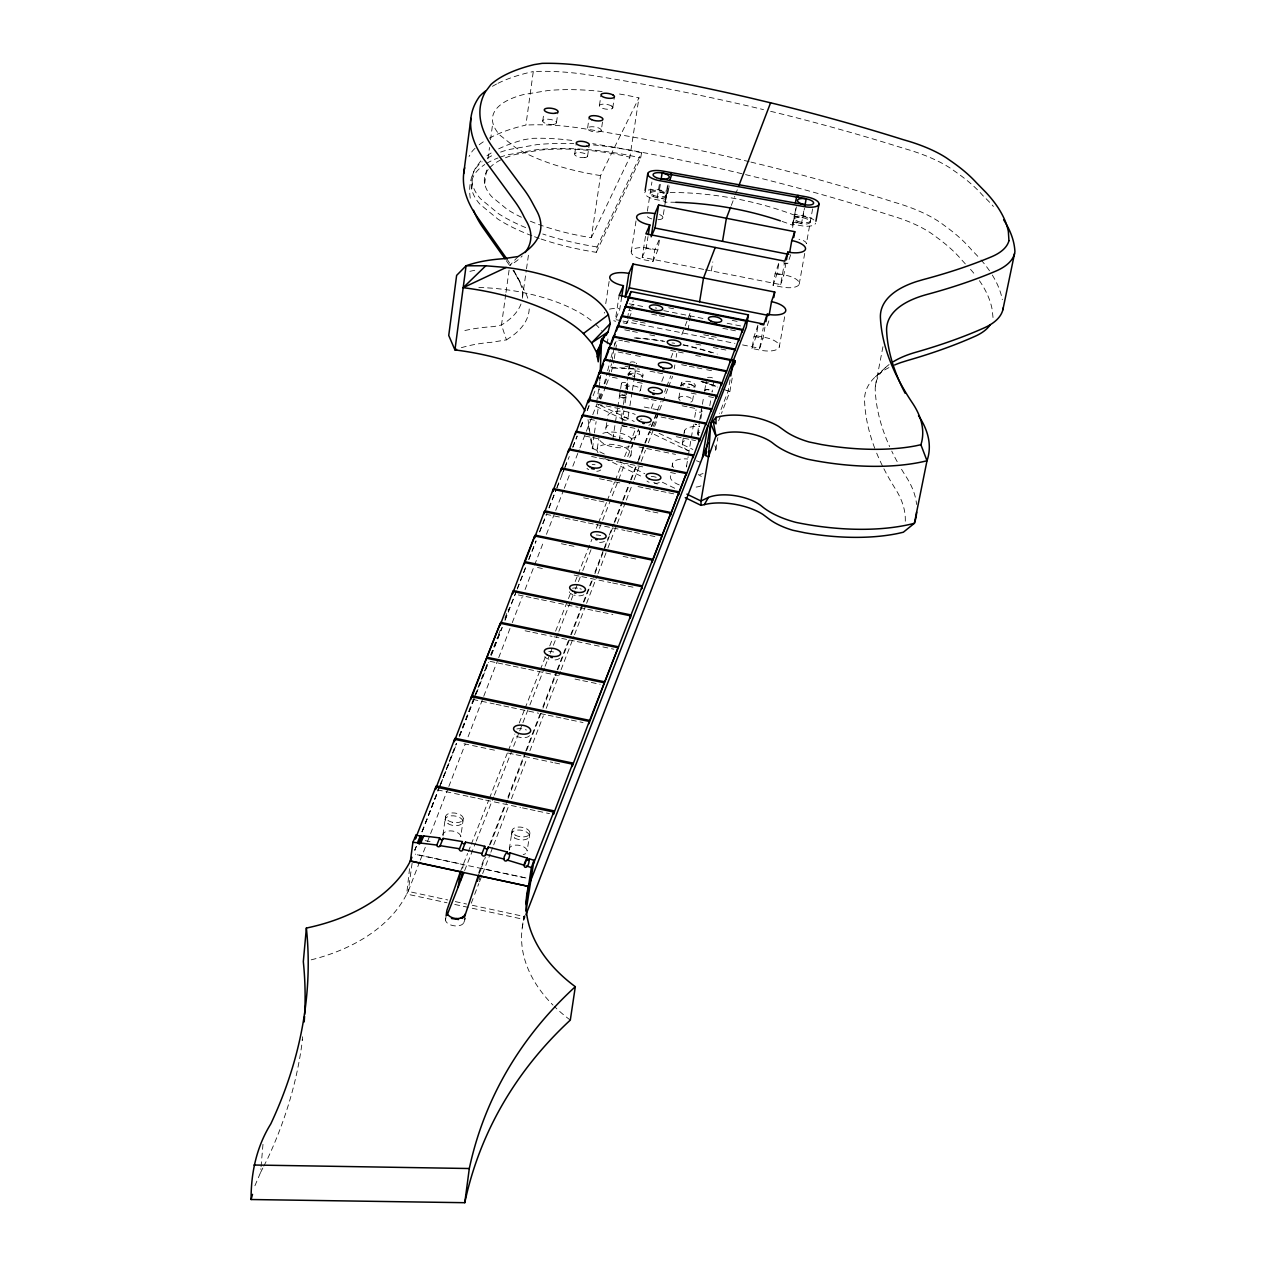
<?xml version="1.0" encoding="UTF-8"?>
<svg xmlns="http://www.w3.org/2000/svg" width="1266" height="1266" viewBox="0 0 1266 1266"><rect width="100%" height="100%" fill="white"/><g stroke="black" fill="none" stroke-linecap="round" stroke-linejoin="round"><path stroke-width="0.75" stroke-dasharray="5 3.75" d="M599.008 398.632L599.451 388.773M599.799 380.876L599.973 376.92M254.909 1185.751L260.574 1172.506L260.907 1168.692M261.065 1166.777L263.027 1143.847M302.542 1036.759L302.21 1040.525A792.5 519.487 -7.8 0 0 302.796 1036.822M409.535 868.713L406.702 894.049A171.939 112.595 3.3 0 1 310.249 960.071M471.727 188.951L472.424 183.697M484.656 183.728L486.698 168.457M487.964 158.915L489.499 147.473M490.512 139.846L492.806 122.66M522.241 927.836L523.839 916.157M524.456 915.555L523.934 919.433A159.089 106.344 10.2 0 0 552.989 1005.093M412.115 863.159L408.206 891.406L406.702 894.049L447.056 902.785M489.309 138.2A206.817 76.894 9 0 1 525.896 125.081L533.287 71.545A110.332 39.024 8.4 0 1 589.355 75.026A1020.649 452.279 8.1 0 1 749.298 106.217L763.509 109.62M505.735 294.298L501.494 324.998L506.447 339.874L491.382 342.311A108.101 45.829 8.3 0 0 459.605 348.261M506.004 292.383L509.454 267.442M542.718 121.172L543.747 113.766M445.173 819.893L445.6 816.855M522.367 298.175L526.229 270.797M526.498 268.851L528.713 253.2M556.486 122.533L558.053 111.44M442.942 834.848L445.094 819.751M463.309 818.722L460.761 836.747M445.505 920.018L446.17 915.46M574.732 153.851L576.378 142.583M462.707 868.302L463.261 864.472L415.343 854.154M587.598 128.072L589.212 116.978M587.551 156.351L589.196 145.084M445.695 918.673A9.321 5.206 8 0 0 452.832 925.588A9.321 5.206 8 0 0 463.815 922.597L464.764 916.188M599.451 105.426L600.796 96.311M601.208 130.714A6.979 2.5 8.5 0 0 592.013 126.727A6.979 2.5 8.5 0 0 589.972 130.746A6.979 2.5 8.5 0 0 601.208 130.714L602.853 119.621M479.371 879.791L481.08 868.318L527.242 878.272L415.327 854.36M530.375 221.218A115.681 43.202 8.6 0 0 591.301 237.676L600.575 175.578L638.934 97.909A116.63 41.762 8.6 0 0 617.697 93.716M612.744 108.006L614.374 97.071M541.12 239.037A134.861 50.577 8.6 0 0 596.286 252.314L597.093 246.949L641.514 152.854A134.956 50.434 8.6 0 0 592.567 144.862M511.591 834.072L512.05 831.05M605.734 303.65L609.199 280.925M509.296 849.106L511.606 834.025M591.301 237.676L629.867 157.174L638.934 97.909M529.932 832.917L527.115 851.005M607.158 343.877L608.297 336.487M594.086 434.839L592.346 451.06M594.371 432.94L596.128 421.594M597.283 414.014L598.739 404.566M621.1 320.694L615.418 319.57L619.153 295.342M596.618 402.446L598.739 388.852M599.04 386.921L600.559 377.205M596.286 252.314L640.723 157.934L641.514 152.854M597.236 448.718L599.135 436.454M621.701 296.782L619.691 309.774L615.418 319.57M611.367 371.824L613.978 360.478M614.279 358.547L616.969 341.187M631.228 251.792L636.023 220.838M606.018 427.56L607.364 418.872M623.188 322.83L626.749 323.542L627.287 320.108M627.556 318.399L628.632 311.547L633.222 300.881M608.25 374.752L611.62 363.753M611.921 361.854L614.912 342.785M647.369 211.169L651.927 182.003M632.383 309.315L633.459 302.511M612.76 439.207L615.118 424.157M615.403 422.274L617.46 409.108M617.761 407.225L619.533 395.926M703.627 269.389L642.21 257.267L645.581 235.777M642.21 257.267L646.166 248.247L648.002 236.584M621.274 418.096L623.109 406.418M623.426 404.471L625.562 390.83M625.863 388.884L627.714 377.205M628.791 375.591L629.281 372.505M659.349 184.456L657.244 197.765L665.805 199.316M619.185 440.505L623.932 410.406M625.119 402.873L626.005 397.239A3.323 1.408 8.9 0 0 621.622 395.103A3.323 1.408 8.9 0 0 620.672 397.413A3.323 1.408 8.9 0 0 626.005 397.239M660.33 184.345L659.127 191.926L667.641 193.461L667.499 194.378M619.517 395.672L620.356 390.339M620.641 388.567L621.495 383.218M627.762 419.41A3.323 1.424 9 0 0 623.363 417.258A3.323 1.424 9 0 0 622.429 419.6A3.323 1.424 9 0 0 627.762 419.41L629.613 407.731M629.914 405.785L632.082 392.144M632.383 390.197L634.535 376.572A3.339 1.393 9 0 0 632.24 374.689A3.339 1.393 9 0 0 628.268 374.942M652.908 261.54L654.728 249.94L659.681 238.483L657.845 250.019L652.908 261.54L644.347 259.846A15.793 6.108 8.9 0 1 631.418 251.048A15.793 6.108 8.9 0 1 649.363 248.342L657.845 250.019M675.807 202.307A323.969 289.74 14.1 0 0 665.046 202.18L665.188 201.262L656.627 199.712A13.594 5.048 9 0 1 645.707 191.277M665.315 199.221L667.419 185.912M657.988 219.714A8.166 3.07 9 0 0 662.814 217.879L668.037 184.899M667.15 193.366L668.353 185.786M669.16 185.849L668.1 192.448A321.849 288.316 14.1 0 1 794.526 215.157M642.574 377.774L642.986 375.258M629.677 364.434L627.999 375.005A3.339 1.393 9.1 0 1 632.225 374.451A3.339 1.393 9.1 0 1 634.266 376.651M626.765 388.013L627.92 380.829M625.99 397.002A3.323 1.408 9.1 0 0 621.606 394.865A3.323 1.408 9.1 0 0 620.656 397.16A3.323 1.408 9.1 0 0 625.99 397.002L626.844 391.653M627.129 389.881L627.983 384.532A3.323 1.393 9.1 0 0 623.584 382.411A3.323 1.393 9.1 0 0 622.635 384.69A3.323 1.393 9.1 0 0 627.983 384.532M634.519 376.334L636.212 365.763M630.864 455.538L632.826 443.274M639.219 434.254L639.773 430.788M640.533 390.229L642.273 379.452M674.256 368.77L674.873 364.925M676.139 357.234L676.772 353.388M644.267 407.035L658.209 409.868L656.105 422.607L648.303 442.894M688.008 330.189L689.242 322.735M689.543 320.868L690.777 313.414M680.981 385.481L681.409 382.965M671.993 466.948L672.578 463.419M678.861 397.999L680.064 390.814M682.453 442.989L684.479 430.851M711.302 270.908L712.805 261.904M680.886 386.003A7.026 2.928 9.5 0 1 688.198 383.914A7.026 2.928 9.4 0 1 694.717 388.235L695.145 385.719M686.536 466.252L688.118 456.789M688.435 454.905L693.515 424.648M692.565 400.784L694.385 390.007M697.503 433.478L699.465 421.8M699.797 419.853L702.092 406.212M702.408 404.265L703.722 396.48M698.072 435.346L699.655 425.882M709.783 405.753L711.096 397.967M694.702 417.289L695.92 410.137M704.671 390.545L706.475 379.974M700.858 418.54L702.076 411.387M715.781 449.731L717.869 437.593M713.866 381.462L712.046 392.033A3.766 1.583 9.5 0 0 712.109 391.716M732.191 378.17L729.865 391.669L721.462 413.523M730.071 379.832L728.077 391.257L719.531 413.381M784.651 316.801L779.255 347.09A16.537 6.678 9.8 0 1 760.913 350.271L751.941 348.482L754.03 336.503L758.381 323.811M751.941 348.482L756.293 335.727L758.081 325.52M742.541 344.906L759.647 348.308L763.24 327.815M759.647 348.308L763.018 338.291L764.965 327.166M773.067 285.293L775.109 273.693L779.112 262.015L777.087 273.535L773.067 285.293L781.692 286.986A15.857 6.14 9.9 0 0 799.194 284.17A15.857 6.14 9.9 0 0 785.632 275.228L777.087 273.535M705.542 269.769L780.631 284.613L784.445 262.98M782.103 221.423A323.969 289.74 14.1 0 1 792.326 225.063L792.484 224.145L801.077 225.696A13.625 5.064 9.9 0 0 815.573 223.132M792.769 223.085L792.927 222.167L801.505 223.702L804.211 208.51M780.631 284.613L783.733 275.387L786.139 261.793M794.083 217.119L794.257 216.201L802.802 217.752L804.48 208.289M793.418 222.246L796.029 206.69M792.627 227.469L796.409 206.833M799.21 284.154L804.749 253.216M812.598 208.906L806.379 243.721A8.182 3.086 9.9 0 0 798.973 239.258M875.376 386.019L883.098 345.919M792.326 225.063L794.684 214.255L803.23 215.79A13.625 5.064 9.9 0 1 814.291 220.331M600.226 398.917L602.205 391.4M604.167 383.883L607.142 372.6M607.633 370.732L610.592 359.449M611.082 357.566L612.57 351.932M665.046 202.18L668.258 191.53L659.744 190.011A13.594 5.048 9 0 0 647.417 190.343M767.291 325.584L770.013 317.481M790.68 254.735L787.674 263.692L782.53 262.695M681.788 334.778L684.526 327.609M685.207 325.821L690.017 313.272M731.305 205.44L734.802 196.277M735.514 194.442L737.619 188.951M653.335 426.373L667.799 388.836M668.48 387.048L672.626 376.334M463.815 922.597L465.841 917.312M471.269 903.228L473.975 896.17M474.655 894.413L478.801 883.605M479.513 881.769L490.148 854.107M490.86 852.255L492.996 846.732M493.693 844.881L508.6 806.157M511.432 798.783L527.036 758.223M529.868 750.849L543.336 715.812M546.184 708.422L560.363 671.55M561.075 669.698L573.846 636.513M574.542 634.662L585.889 605.164M586.601 603.312L597.236 575.666M597.948 573.815L607.174 549.84M607.886 548.004L625.61 501.906M626.322 500.054L633.411 481.618M634.124 479.767L640.501 463.166M641.213 461.33L645.47 450.269M718.645 420.803L720.75 415.343M419.6 861.956L408.206 891.406L447.768 899.968M420.312 860.12L426.737 843.552M427.449 841.716L448.117 788.338M448.829 786.487L465.223 744.155M468.072 736.796L483.026 698.152M483.739 696.3L497.997 659.491M498.709 657.655L511.543 624.518M512.255 622.682L522.225 596.919M525.073 589.56L543.605 541.706M546.453 534.331L555.014 512.255M555.727 510.404L563.56 490.164M564.272 488.328L569.969 473.595M572.818 466.236L579.242 449.667M579.955 447.832L585.652 433.099M586.364 431.263L592.061 416.546M592.773 414.694L597.109 403.506M599.198 398.11L601.983 390.925M604.768 383.74L607.553 376.556M600.844 399.106L605.765 386.383M606.461 384.563L610.671 373.644M478.722 872.701L484.435 857.952M489.42 845.039L505.118 804.464M507.967 797.089L525.073 752.827M525.786 750.975L540.06 714.103M542.908 706.713L556.454 671.676M557.167 669.841L570.001 636.64M570.713 634.804L592.108 579.464M594.957 572.09L608.503 537.053M609.215 535.217L613.504 524.14M614.216 522.304L622.049 502.016M622.761 500.165L629.898 481.729M630.61 479.877L637.748 461.441M638.46 459.59L644.157 444.841M644.869 443.005L649.157 431.928L688.245 450.759M651.246 426.5L661.058 401.148M664.555 392.096L665.948 388.488M666.66 386.668L670.853 375.812M478.295 875.566L485.353 857.272M490.338 844.39L507.413 800.191M508.109 798.355L525.896 752.32M526.609 750.485L542.259 709.973M542.972 708.137L557.198 671.312M557.91 669.477L570.713 636.339M571.425 634.488L594.181 575.571M594.893 573.735L614.105 524.013M614.817 522.178L622.635 501.922M623.347 500.086L630.468 481.681M631.18 479.83L637.573 463.261M638.286 461.425L644.695 444.857M645.407 443.005L651.088 428.272M651.8 426.436L658.209 409.868M421.974 831.841L439.128 787.642M439.856 785.79L456.282 743.427M459.147 736.068L474.164 697.392M474.877 695.54L484.878 669.761M485.59 667.91L487.03 664.239M490.607 655.028L497.744 636.608M498.472 634.757L500.608 629.234M504.897 618.188L508.473 608.978M614.057 346.298L616.162 340.918M651.23 408.443L654.047 401.243M661.802 381.43L664.618 374.214M670.948 358.009L673.765 350.793M414.868 850.056L416.308 846.368M422.084 831.651L439.381 787.484M440.093 785.648L456.678 743.316M459.558 735.957L488.407 662.34M491.287 654.981L502.096 627.382M504.976 620.024L516.512 590.573M517.24 588.737L525.881 566.646M528.761 559.287L535.977 540.883M539.585 531.688L545.345 516.955M548.953 507.761L556.17 489.356M556.882 487.521L559.05 481.998M561.93 474.639L564.098 469.116M564.81 467.281L567.69 459.906M572.738 447.025L577.074 435.995M580.667 426.784L582.835 421.262M587.155 410.231L589.323 404.709M599.419 378.945L600.859 375.258M422.069 831.857L437.941 791.377M440.821 784.018L456.71 743.538M459.59 736.179L475.462 695.699M476.19 693.863L488.454 662.577M491.335 655.218L502.175 627.62M505.055 620.261L516.607 590.826M517.319 588.975L525.976 566.899M528.871 559.54L536.088 541.136M539.696 531.942L548.352 509.866M549.08 508.03L556.296 489.625M557.008 487.79L564.225 469.385M564.952 467.55L569.289 456.504M572.897 447.309L577.217 436.264M580.825 427.069L582.993 421.546M587.329 410.5L589.497 404.978M593.105 395.783L595.985 388.425M464.638 870.565L475.51 842.966M476.238 841.13L493.629 796.963M494.357 795.127L518.997 732.571M519.725 730.735L529.141 706.808M529.868 704.972L544.364 668.163M545.076 666.327L549.428 655.297M550.156 653.446L558.132 633.206M558.844 631.37L570.444 601.936M571.172 600.084L574.796 590.89M575.524 589.054L577.692 583.531M578.42 581.695L582.043 572.485M582.771 570.649L592.187 546.738M599.435 528.333L624.803 463.926M627.699 456.567L633.491 441.85M634.219 440.014L638.57 428.968M460.397 871.704L467.629 853.458M468.341 851.622L470.525 846.099M471.253 844.264L488.708 800.175M489.436 798.34L507.603 752.415M508.331 750.58L514.866 734.043M519.234 723.013L524.314 710.163M525.042 708.327L539.585 671.581M540.313 669.746L545.393 656.88M549.76 645.866L552.672 638.507M555.584 631.164L570.839 592.583M575.207 581.553L577.391 576.046M578.119 574.21L591.918 539.3M596.286 528.286L597.742 524.615M598.47 522.779L606.461 502.57M607.189 500.735L614.453 482.362M615.181 480.526L621.733 463.989M624.629 456.63L628.996 445.616M629.724 443.78L635.532 429.079M626.749 323.542L628.284 319.966M629.06 318.177L632.13 311.025L628.585 310.312M260.574 1172.506L262.98 1167.758M263.787 1166.176L267.806 1158.263A792.5 519.487 -7.8 0 0 301.862 1044.292M518.063 256.539L509.723 265.512A163.045 62.936 7.1 0 0 522.209 255.985M480.764 160.909L475.114 168.774A324.349 121.663 9.8 0 0 470.762 200.867M875.344 376.809L885.33 367.694M506.447 339.874L512.129 336.06A169.755 68.554 7 0 0 529.22 305.976M646.166 248.247L654.728 249.94M775.109 273.693L783.733 275.387M668.717 307.765L674.493 308.92M732.191 320.377L737.967 321.532M629.186 303.777L644.552 306.831M663.748 310.661L706.001 319.048M727.127 323.257L740.563 325.932M651.705 314.142L657.465 315.297M659.396 315.677L665.156 316.832M722.87 328.305L728.63 329.461M730.561 329.84L736.337 330.98M756.293 335.727L765.202 337.5A16.537 6.678 9.8 0 1 779.255 347.106M754.03 336.503L763.018 338.291M632.573 320.615L638.333 321.754M640.264 322.134L646.024 323.289M703.738 334.794L709.514 335.933M711.429 336.313L717.205 337.468M622.983 321.073L734.929 343.387M624.771 329.856L630.547 331.012M632.462 331.391L638.238 332.547M649.79 334.857L655.551 335.996M695.952 344.067L701.728 345.207M713.264 347.517L719.041 348.672M720.971 349.052L726.731 350.207M618.678 340.063L622.524 340.823M624.455 341.219L630.231 342.358M670.632 350.445L676.408 351.584M678.323 351.98L684.099 353.135M695.651 355.43L701.411 356.585M618.125 352.011L623.901 353.167M625.831 353.562L633.522 355.097M635.453 355.477L641.213 356.632M681.63 364.719L687.406 365.874M689.321 366.254L695.097 367.409M697.028 367.805L704.719 369.34M706.634 369.719L712.41 370.875M625.008 366.19L630.785 367.346M650.028 371.207L655.804 372.362M657.719 372.742L663.495 373.897M703.912 382L709.688 383.155M612.348 377.252L618.125 378.407M637.368 382.285L643.144 383.44M691.252 393.093L697.028 394.248M708.58 396.575L714.356 397.73M643.634 398.03L649.411 399.201M651.341 399.581L657.117 400.752M682.137 405.785L687.913 406.94M689.828 407.335L695.604 408.491M597.568 404.234L620.672 408.902M661.105 417.036L666.881 418.207M668.796 418.587L674.572 419.758M589.608 419.204L595.384 420.375M622.334 425.819L628.11 426.974M630.041 427.37L635.817 428.541M676.25 436.691L682.026 437.862M683.957 438.258L689.733 439.413M691.647 439.808L695.509 440.584M585.05 436.058L590.826 437.229M592.741 437.625L598.517 438.796M638.966 446.977L644.742 448.148M646.673 448.528L675.553 454.383M591.554 456.488L597.346 457.675M599.261 458.055L628.158 463.91M630.088 464.305L635.864 465.477M637.779 465.872L643.571 467.043M670.537 472.519L676.313 473.69M599.451 478.738L605.243 479.909M607.158 480.305L612.95 481.476M614.865 481.871L620.641 483.042M637.985 486.571L643.761 487.742M645.692 488.138L651.468 489.309M653.398 489.705L659.175 490.876M661.105 491.271L666.881 492.442M668.812 492.838L676.519 494.405M583.642 497.807L589.418 498.994M591.349 499.374L597.125 500.561M599.055 500.956L604.832 502.127M645.296 510.388L651.072 511.559M653.003 511.955L658.779 513.126M545.931 514.281L563.275 517.826M565.206 518.221L570.982 519.392M572.912 519.788L578.689 520.975M580.619 521.37L586.395 522.557M588.326 522.953L594.102 524.124M596.033 524.52L624.945 530.438M626.876 530.834L632.652 532.021M634.582 532.4L640.359 533.587M642.289 533.983L648.065 535.17M649.996 535.565L655.772 536.737M561.408 543.747L567.184 544.934M569.114 545.33L574.906 546.516M623.094 556.407L628.87 557.594M630.8 557.99L636.592 559.176M537.48 567.5L543.256 568.687M574.115 575.049L579.891 576.236M581.822 576.631L610.75 582.582M612.665 582.993L618.457 584.18M620.387 584.575L626.164 585.762M628.094 586.158L633.886 587.361M518.332 594.941L524.124 596.144M526.055 596.539L531.831 597.726M533.761 598.138L539.553 599.324M541.484 599.72L578.119 607.3M580.05 607.696L585.841 608.899M587.772 609.294L593.548 610.497M595.479 610.892L601.271 612.079M603.202 612.475L612.839 614.469M525.089 630.785L530.881 631.987M532.812 632.383L552.103 636.387M554.033 636.782L559.825 637.985M561.756 638.396L567.532 639.583M569.463 639.995L575.255 641.197M577.185 641.593L613.836 649.205M490.1 661.358L495.892 662.561M497.823 662.973L503.599 664.175M505.53 664.571L511.322 665.789M513.252 666.185L519.044 667.388M520.975 667.799L526.767 669.002M528.697 669.398L557.641 675.443M575.017 679.067L580.809 680.269M582.724 680.665L600.1 684.289M472.946 699.465L494.183 703.912M496.114 704.323L501.906 705.542M503.852 705.937L509.644 707.156M511.575 707.567L538.62 713.233M540.55 713.628L546.342 714.847M548.273 715.258L554.065 716.461M555.996 716.873L561.788 718.091M563.718 718.487L569.51 719.705M571.441 720.117L583.04 722.538M463.91 743.728L496.763 750.659M508.362 753.096L514.154 754.314M516.085 754.726L552.815 762.464M554.745 762.876L560.553 764.094M437.387 789.857L468.325 796.409M470.256 796.82L476.048 798.055M477.978 798.45L483.786 799.685M485.717 800.096L520.516 807.471M522.447 807.882L528.254 809.116M530.185 809.528L535.977 810.762M537.908 811.158L549.507 813.627M425.17 840.624L430.962 841.858M455.301 901.598L466.6 904.051M472.281 905.285L525.184 916.726L523.934 919.433L470.129 907.785M454.747 904.446L468.198 907.358M682.96 344.985L686.631 345.776A143.011 60.42 9.3 0 1 711.84 352.771M770.63 111.313L775.504 112.484A1020.649 452.279 8.1 0 1 903.782 148.391A96.881 34.609 10.2 0 1 954.722 171.242A250.795 91.959 9.5 0 1 983.049 195.787A330.932 123.182 9.2 0 1 993.414 206.421M749.155 161.668L740.341 159.516A1010.901 464.464 8 0 0 581.6 128.341A109.525 40.259 8.4 0 0 525.896 125.081M750.928 162.095L766.341 165.83A1010.901 464.464 8 0 1 893.59 202.054A96.153 35.685 10.2 0 1 944.056 225.301A248.864 94.792 9.5 0 1 972.019 250.415A328.353 126.948 9.2 0 1 979.852 258.581M600.511 405.405L634.219 421.483M659.064 433.336L692.882 449.462M596.017 406.339L626.132 420.834M604.341 454.051L592.045 448.085L589.988 434.855M620.166 461.742L644.758 473.69M662.324 482.219L676.376 489.04M604.737 458.514L643.255 477.25M653.762 482.362L657.26 484.055M965.341 263.914L960.91 259.008A240.793 92.386 9.5 0 0 935.669 236.584L931.76 233.704A88.272 33.011 10.3 0 0 895.426 216.866L888.795 214.856A1000.298 462.691 8 0 0 762.543 178.759L736.78 172.477A998.747 461.821 8 0 0 592.725 143.659M506.258 260.638L509.628 265.48M513.743 270.307L524.963 291.623A169.755 68.554 7 0 1 528.349 300.248M587.994 419.632A139.371 60.135 7.6 0 1 588.532 425.408L590.605 436.295M590.937 438.115L593.01 449.019M588.532 425.408L589.703 432.956M993.019 317.544L992.196 309.711A319.776 124.527 9.2 0 0 979.409 280.672M529.536 735.72A8.64 4.415 8.4 0 1 521.624 737.635A8.64 4.415 8.4 0 1 513.68 734.027M516.813 728.963A8.64 4.415 8.4 0 1 526.324 729.991M559.604 658.193A8.292 4.067 8.6 0 1 552.055 659.903M548.906 659.254A8.292 4.067 8.6 0 1 543.747 654.886M548.748 651.658A8.292 4.067 8.6 0 1 556.454 652.876M583.721 594.767A8.007 3.782 8.8 0 1 574.131 595.115M572.738 594.609A8.007 3.782 8.8 0 1 570.507 593.311M569.747 592.567A8.007 3.782 8.8 0 1 569.273 591.792M572.517 588.231A8.007 3.782 8.8 0 1 578.451 588.31M579.939 588.706A8.007 3.782 8.8 0 1 581.331 589.212M604.436 541.389A7.77 3.561 8.9 0 1 598.122 542.291M596.27 534.948A7.77 3.561 8.9 0 1 600.717 535.645M659.301 482.488A7.485 3.307 9.3 0 1 651.816 483.058M649.094 482.251A7.485 3.307 9.3 0 1 646.973 481.08M651.278 476.427A7.485 3.307 9.3 0 1 656.88 477.567M600.685 469.939A7.485 3.307 8.8 0 1 596.761 471.3M588.643 469.654A7.485 3.307 8.8 0 1 586.981 468.373M592.172 464.432A7.485 3.307 8.8 0 1 595.052 464.764M650.629 423.857A7.248 3.102 9.1 0 1 648.809 425.265M640.58 419.188A7.248 3.102 9.1 0 1 641.909 419.173M653.209 390.529A7.121 2.991 9.2 0 1 654.569 390.624M671.945 342.975A6.916 2.817 9.2 0 1 674.604 343.292M655.345 307.939A6.773 2.706 9.1 0 1 656.658 308.144M683.577 385.893A7.026 2.928 9.4 0 1 684.922 381.288A7.026 2.928 9.4 0 1 695.113 384.753A7.026 2.928 9.4 0 1 687.232 387.127M630.468 374.863A7.01 2.928 9 0 1 631.718 371.033A7.01 2.928 9 0 1 641.197 372.521A7.01 2.928 9 0 1 641.197 376.556M634.994 376.651A7.01 2.928 9 0 1 632.446 375.907M628.87 374.878A7.01 2.928 9.1 0 1 637.51 373.644A7.01 2.928 9.1 0 1 642.21 378.17M680.918 386.051A7.026 2.928 9.4 0 1 688.213 383.946A7.026 2.928 9.5 0 1 694.702 388.203M570.301 1020.095A159.089 106.344 10.2 0 1 554.302 1006.407M611.035 367.567A142.378 61.274 9.3 0 1 639.409 369.134M700.984 381.43A142.378 61.274 9.3 0 1 717.6 387.064M635.833 337.943A143.011 60.42 9.3 0 1 664.745 341.424M696.411 424.553A3.149 1.345 9.6 0 1 694.923 424.078A3.149 1.345 9.5 0 0 696.442 424.648M704.656 390.957A3.766 1.583 9.7 0 1 706.982 389.611A3.766 1.583 9.7 0 1 711.35 390.751M700.937 409.962A3.149 1.329 9.6 0 1 701.601 411.861A3.149 1.329 9.6 0 1 697.519 411.735A3.149 1.329 9.6 0 1 696.142 409.82M707.536 377.569A3.782 1.567 9.7 0 1 712.79 378.043M630.215 362.361A3.355 1.393 9.1 0 1 635.342 362.535M636.339 363.247A3.355 1.393 9.1 0 1 636.497 363.991M678.782 398.568A7.01 2.959 9.5 0 1 688.071 396.907A7.01 2.959 9.5 0 1 690.84 402.113M680.127 400.388A7.01 2.959 9.5 0 1 678.972 399.186M627.382 389.232A6.995 2.943 9.1 0 1 634.155 385.94A6.995 2.943 9.1 0 1 639.583 391.178M509.47 850.087A8.989 4.842 8.7 0 1 515.325 845.134A8.989 4.842 8.7 0 1 526.181 848.758A8.989 4.842 8.7 0 1 523.19 854.661M443.084 835.813A8.973 4.827 7.9 0 1 452.848 831.082A8.973 4.827 7.9 0 1 460.049 838.535M598.027 452.737A17.218 7.533 8.9 0 1 614.69 444.651A17.218 7.533 8.9 0 1 629.566 457.263M629.155 446.376A17.249 7.485 8.9 0 1 613.092 446.977A17.249 7.485 8.9 0 1 599.926 440.457M602.853 433.383A17.249 7.485 8.9 0 1 621.005 433.304A17.249 7.485 8.9 0 1 632.968 441.312M638.349 430.345A16.996 7.327 9 0 1 628.506 438.622M622.73 438.353A16.996 7.327 9 0 1 619.786 437.878M615.577 436.77A16.996 7.327 9 0 1 613.013 435.805M611.842 435.251A16.996 7.327 9 0 1 609.658 424.537M686.71 466.98A3.133 1.361 9.5 0 1 686.758 465.935M700.984 485.859A17.376 7.659 9.5 0 1 693.8 487.283M679.256 484.91A17.376 7.659 9.5 0 1 671.803 473.975M698.215 474.608A17.376 7.659 9.5 0 1 701.317 476.475M714.752 445.759A17.044 7.359 9.6 0 1 714.594 451.44M688.593 450.775A17.044 7.359 9.6 0 1 685.95 439.951M626.132 426.325A17.028 7.295 9 0 1 621.717 425.692M607.902 415.406A17.028 7.295 9 0 1 635.216 414.473M539.237 238.404A134.861 50.577 8.6 0 1 533.698 236.41M531.894 235.745A134.861 50.577 8.6 0 1 497.934 219.129L479.782 204.048A134.861 50.577 8.6 0 1 484.767 164.533M486.603 163.393A134.861 50.577 8.6 0 1 498.044 157.949M499.912 157.253A134.861 50.577 8.6 0 1 507.856 154.768L536.167 149.752A134.861 50.577 8.6 0 1 640.723 157.934M970.531 269.373A319.776 124.527 9.2 0 1 975.026 274.738M888.985 367.583A164.074 67.177 11.8 0 0 864.567 400.562A716.698 281.891 15.3 0 0 875.075 449.082M883.89 468.768A716.698 281.891 15.3 0 0 895.426 488.945A218.258 96.596 9.6 0 1 905.19 522.858M882.355 465.698A716.698 281.891 15.3 0 1 875.645 450.569M513.015 270.338A375.211 151.714 5.6 0 1 520.484 282.761M486.967 155.781A198.794 74.441 9 0 1 493.107 151.825M498.63 148.882A198.794 74.441 9 0 1 523.792 139.751L531.704 138.374A101.755 37.679 8.4 0 1 575.049 140.858M889.08 364.576A155.813 63.332 11.8 0 0 875.249 390.15A708.833 276.684 15.2 0 0 889.666 446.645M981.055 259.941A328.353 126.948 9.2 0 1 991.436 273.678M992.307 275.054A328.353 126.948 9.2 0 1 1002.324 299.726M901.55 469.306A708.833 276.684 15.2 0 0 906.314 477.013A227.611 100.03 9.6 0 1 916.568 504.454M897.183 461.679A708.833 276.684 15.2 0 1 891.755 451.123M475.051 148.312A206.817 76.894 9 0 0 472.345 151.113A332.626 123.862 9.8 0 0 469.053 156.493M479.213 144.751A206.817 76.894 9 0 1 485.258 140.573M492.458 86.325A208.384 74.552 9 0 1 496.525 84.047M497.949 83.319A208.384 74.552 9 0 1 533.287 71.545M520.975 304.03A161.732 64.819 7 0 1 501.494 324.998L493.724 326.596A117.042 49.263 8.3 0 0 461.9 331.249M522.605 296.165A161.732 64.819 7 0 0 518.585 279.849L516.053 275.102A367.773 147.6 5.6 0 0 514.123 271.035M698.864 435.172A3.751 1.614 9.6 0 1 699.797 432.513M684.384 432.766A17.075 7.327 9.6 0 1 699.243 426.626M703.073 473.5A17.407 7.612 9.5 0 1 699.845 474.465M673.528 467.518A17.407 7.612 9.5 0 1 687.675 458.988M696.458 460.761A17.407 7.612 9.5 0 1 700.288 462.312M521.37 217.214A115.681 43.202 8.6 0 1 507.255 209.46L491.651 196.61A115.681 43.202 8.6 0 1 488.502 169.153M489.641 167.84A115.681 43.202 8.6 0 1 503.662 158.535M505.466 157.775A115.681 43.202 8.6 0 1 515.452 154.436L539.791 150.116A115.681 43.202 8.6 0 1 629.867 157.174M600.575 175.578A116.63 41.762 8.6 0 1 515.721 147.711L499.928 135.161A116.63 41.762 8.6 0 1 523.665 94.523L548.162 90.503A116.63 41.762 8.6 0 1 602.11 91.563M597.093 246.949A134.956 50.434 8.6 0 1 542.782 233.988M525.691 227.611A134.956 50.434 8.6 0 1 498.662 213.796L480.479 198.746A134.956 50.434 8.6 0 1 482.109 161.763M487.283 158.203A134.956 50.434 8.6 0 1 493.455 154.974M500.608 152.094A134.956 50.434 8.6 0 1 508.552 149.61L536.879 144.625A134.956 50.434 8.6 0 1 573.767 143.644M506.843 258.944A367.773 147.6 5.6 0 1 511.163 265.638M469.876 271.351A118.039 47.871 8.3 0 1 477.266 269.8M615.767 321.279A16.458 6.631 8.8 0 1 613.757 320.709M604.293 313.129A16.458 6.631 8.8 0 1 604.515 312.291M609.516 309.157A16.458 6.631 8.8 0 1 619.042 308.651M704.687 391.052A3.766 1.583 9.5 0 1 707.029 389.706A3.766 1.583 9.5 0 1 711.397 390.846M701.886 381.731A142.378 61.259 9.2 0 1 716.714 386.668M722.063 388.694A142.378 61.259 9.2 0 1 728.994 391.511L729.865 391.669A145.558 62.683 9.2 0 0 727 390.482M683.387 344.795A146.207 61.781 9.2 0 1 717.316 354.1M702.741 381.921A145.558 62.683 9.2 0 1 716.667 386.526M612.776 368.2A142.378 61.259 9.2 0 1 637.779 369.387M634.219 337.927A143.011 60.388 9.2 0 1 663.099 341.06M478.833 287.509A106.122 43.614 8 0 1 594.023 322.814M595.4 324.064A106.122 43.614 8 0 1 601.492 330.837M659.618 214.587A8.166 3.07 9 0 1 662.814 217.879M651.8 218.907A8.166 3.07 9 0 1 646.784 214.983M416.261 846.574L414.837 850.261L416.292 846.574M584.86 157.554L583.357 157.649A6.567 2.39 8.5 0 1 575.35 155.465A6.567 2.39 8.5 0 1 577.423 152.632L578.942 152.537A6.567 2.39 8.5 0 1 586.918 154.737A6.567 2.39 8.5 0 1 584.86 157.554M553.495 124.416L551.897 124.511A6.963 2.485 8.3 0 1 545.092 123.198L543.889 122.549A6.963 2.485 8.3 0 1 545.709 119.289L547.308 119.194A6.963 2.485 8.3 0 1 554.097 120.523L555.299 121.156A6.963 2.485 8.3 0 1 553.495 124.416M452.611 822.299L450.949 821.856A8.909 4.748 7.8 0 1 448.702 813.595A8.909 4.748 7.8 0 1 463.04 817.456A8.909 4.748 7.8 0 1 452.611 822.299M611.605 106.043L610.402 105.426A6.805 2.39 8.6 0 0 601.524 104.334A6.805 2.39 8.6 0 0 600.575 107.373L601.761 108.006A6.805 2.39 8.6 0 0 610.671 109.098A6.805 2.39 8.6 0 0 611.605 106.043M515.135 835.038A9.004 4.811 8.5 0 0 529.758 833.851A9.004 4.811 8.5 0 0 518.063 827.094A9.004 4.811 8.5 0 0 515.135 835.038M448.069 823.723A8.989 4.811 8 0 0 462.77 822.568A8.989 4.811 8 0 0 451.25 815.842A8.989 4.811 8 0 0 448.069 823.723M514.676 838.013A9.004 4.827 8.7 0 0 529.299 836.842A9.004 4.827 8.7 0 0 517.62 830.069A9.004 4.827 8.7 0 0 514.676 838.013M797.802 221.249A8.213 3.038 9.9 0 0 810.462 220.838A8.213 3.038 9.9 0 0 798.893 216.09A8.213 3.038 9.9 0 0 797.802 221.249M653.572 195.328A8.182 3.038 9 0 0 666.438 194.948A8.182 3.038 9 0 0 655.171 190.264A8.182 3.038 9 0 0 653.572 195.328M653.367 196.657A8.182 3.038 9 0 0 666.232 196.293A8.182 3.038 9 0 0 654.965 191.593A8.182 3.038 9 0 0 653.367 196.657M797.58 222.594A8.197 3.054 9.9 0 0 810.224 222.167A8.197 3.054 9.9 0 0 798.656 217.42A8.197 3.054 9.9 0 0 797.58 222.594"/><path stroke-width="1.5" d="M716.05 417.274L716.018 423.841L713.185 420.961L716.05 417.274L719.42 416.593A43.519 18.579 9.9 0 1 778.669 426.452L785.078 431.041A49.596 20.857 10.4 0 0 809.069 441.976L821.317 444.508A140.668 57.793 10.4 0 0 915.682 445.854L920.888 444.714L921.506 442.673A220.996 92.877 9.5 0 0 912.438 402.999A725.418 270.734 14.9 0 1 880.424 317.734A166.004 64.487 11.6 0 1 916.584 281.543L923.136 279.612A697.708 237.533 7.5 0 0 991.294 256.871A112.943 41.367 10.4 0 0 1008.955 240.651M600.147 372.979L601.651 339.415L608.044 331.882L610.291 323.526L608.376 314.728A106.455 43.155 8 0 0 506.163 267.474L485.78 265.781L466.078 265.781L456.63 275.387L448.734 335.458L454.937 349.922A139.371 60.135 7.6 0 1 584.924 410.864M916.663 512.113A227.611 100.03 9.6 0 1 914.384 523.301L903.354 532.211L898.195 533.413A138.959 60.135 10.5 0 1 804.875 532.796L792.785 530.264A48.978 21.68 10.5 0 1 769.158 519.107L762.86 514.376A42.981 19.322 10 0 0 704.355 504.612L701.032 505.356L700.984 500.988L708.501 456.915L710.732 423.588L735.166 360.81A146.207 61.781 9.2 0 0 732.302 359.639M748.428 314.87L746.244 320.456L628.885 297.146L631.085 291.576L748.428 314.87L746.323 327.071L528.46 886.39L410.374 861.117L412.922 842.286L415.96 835.149L422.385 836.494A2.089 1.757 22.6 0 0 423.73 835.94L439.682 837.902L436.738 845.324A1.788 1.503 22.2 0 0 440.188 845.672L459.526 848.758A1.693 1.424 21.7 0 0 460.792 850.974A1.693 1.424 21.7 0 0 462.644 849.533L465.445 842.143L475.399 844.169L484.799 846.321L482.014 853.521A1.883 1.583 21.2 0 0 483.28 855.958L483.754 856.038A1.883 1.583 21.2 0 0 485.495 854.518L488.233 847.096L507.096 851.955C498.535 862.557 509.992 865.121 509.739 852.762L527.463 858.174C519.092 868.872 529.188 871.594 529.251 858.759L533.983 860.326L531.372 867.574L528.46 886.39A160.212 105.869 10.2 0 0 575.318 986.705L570.301 1020.095A648.065 465.176 20 0 0 464.78 1202.7L251.095 1199.519C250.921 1172.886 256.634 1146.664 270.782 1123.923A798.545 517.905 -7.4 0 0 306.372 928.057A173.141 112.057 3.4 0 0 410.406 860.912L460.397 871.704L458.165 887.039M306.372 928.057L303.318 961.654A792.5 519.487 -7.8 0 1 304.663 1014.383M463.673 173.727L470.889 118.371M708.501 456.915L715.939 436.026L713.185 420.961L710.732 423.588L705.336 455.412L708.501 456.915L709.245 451.234M464.78 1202.7L469.306 1168.518A653.161 463.973 19.7 0 1 575.318 986.705M415.454 838.915L415.96 835.149M526.055 903.892L528.46 886.39L478.295 875.566L464.764 916.188L465.049 914.194M572.517 764.158L553.384 814.449L553.748 812.028L435.789 787.025L435.457 789.446L454.573 739.312L572.517 764.158L572.153 766.547L589.276 721.43L471.348 696.711L454.241 741.686L454.573 739.312M471.348 696.711L471.015 699.054L486.492 658.225L604.42 682.801L588.912 723.772L589.276 721.43M446.629 912.264C447.863 917.977 459.352 921.316 464.211 915.682M446.17 915.46L446.914 910.254L460.397 871.704M630.674 615.846L512.872 591.491L500.007 625.578L500.339 623.299L618.172 647.749M512.872 591.491L512.54 593.754L524.298 562.5L642.084 586.744M461.014 879.775L462.137 872.116M477.44 881.31L478.295 875.566M652.338 561.487L652.006 562.341L662.071 535.787L544.317 511.701L534.426 538.208L534.743 536.009L652.512 560.173M544 513.885L544.317 511.701M544.333 513.062L553.131 489.372L670.853 513.363L589.639 720.401L471.743 695.699L500.339 623.299L486.872 657.26L604.768 681.836L618.425 646.784M553.131 489.372L552.799 491.525L561.249 468.768L678.861 492.68L671.154 512.556L553.448 488.565M561.249 468.768L560.933 470.905L568.766 449.699L686.299 473.531L685.935 475.636L693.246 455.792L575.729 432.022L568.45 451.804L568.766 449.699M575.413 434.111L582.218 415.565L699.702 439.286L699.354 441.359L705.732 423.904L588.263 400.23L582.186 416.91M581.901 417.653L582.218 415.565M593.896 385.924L593.58 387.966L599.182 372.505L716.619 396.084L711.001 411.592L711.35 409.535L593.896 385.924L588.231 401.575M610.956 344.574L601.651 339.415L598.232 361.807L596.602 352.407L591.618 342.912L583.436 333.544A140.637 58.41 7.7 0 0 463.182 287.683L485.78 265.781M599.182 372.505L598.881 374.546L604.151 359.924L721.573 383.44L721.224 385.465L726.225 371.555L608.819 348.071L604.104 361.269M608.819 348.071L608.503 350.096L613.219 336.898L730.624 360.351L730.276 362.345L734.771 349.748L617.381 326.327L613.171 338.244M533.983 860.326L526.07 911.093M621.701 296.782L623.426 285.673A16.537 6.504 8.8 0 1 609.99 276.336A16.537 6.504 8.8 0 1 628.854 273.409L633 264.008L774.745 292.035L773.779 297.542M617.08 328.321L621.337 316.326L738.711 339.699L734.691 351.078M625.024 308.144L628.648 297.779L745.99 321.089L742.098 332.135L742.446 330.157L625.072 306.815L621.274 317.655M628.854 273.409L625.135 297.352L629.297 287.825L633 264.008M628.648 297.779L628.585 299.108M645.122 190.549L647.781 173.458A13.625 5.001 9 0 1 662.735 171.068L806.584 196.879A13.673 5.017 9.9 0 1 818.975 204.19L815.921 221.234M631.085 291.576L616.415 330.853M648.303 234.637L649.822 224.921A15.872 5.998 8.9 0 1 636.814 216.233A15.872 5.998 8.9 0 1 654.823 213.637L658.652 204.981L794.763 231.694L793.75 237.454M654.823 213.637L651.167 236.805L655.013 228.038L658.652 204.981M661.216 178.664L662.118 172.967L806.157 198.825L804.812 206.39M630.911 614.912L630.199 618.061L630.547 617.159M641.957 586.728L641.593 588.943L642.305 585.841M699.592 301.783L703.532 277.95L715.211 247.487M722.522 241.331L726.383 218.274L730.593 207.276M699.702 439.286L692.882 457.881L693.182 457.137M711.35 409.535L705.668 425.234M716.619 396.084L716.271 398.11L721.573 383.44M730.624 360.351L726.146 372.9M702.456 457.612L707.868 426.151M734.502 364.671L735.166 360.81M742.446 330.157L738.616 341.029M745.99 321.089L745.658 323.052L746.244 320.456M730.719 376.018L733.378 360.778M765.946 321.611L767.243 314.19A16.616 6.552 9.8 0 0 785.648 311.151A16.616 6.552 9.8 0 0 771.5 301.656L774.745 292.035M769.237 314.538L771.5 301.656M786.471 259.846L787.848 252.076A15.936 6.029 9.8 0 0 805.429 249.37A15.936 6.029 9.8 0 0 791.772 240.54L794.763 231.694M789.715 252.124L791.772 240.54M1008.939 240.651L1008.353 231.456A323.305 119.384 9.2 0 0 986.072 192.559L976.26 182.541A243.404 88.541 9.5 0 0 950.576 160.814L946.604 158.028A89.206 31.618 10.2 0 0 909.779 141.586L903.054 139.608A1013.797 445.774 8.1 0 0 775.362 103.954L749.314 97.735A1012.23 444.92 8.1 0 0 590.383 66.782A102.815 36.081 8.4 0 0 542.133 63.363L534.157 64.613A200.883 71.307 9 0 0 490.892 84.537L485.226 92.022A327.783 116.551 9.8 0 0 495.085 150.607L524.219 189.789A379.61 145.637 5.8 0 1 531.831 201.769L536.436 210.33A171.701 65.769 7.1 0 1 523.76 252.899L518.063 256.539L502.871 258.755A109.398 44.025 8.3 0 0 467.771 265.18L466.078 265.781L454.937 349.922L456.63 349.289M1002.862 309.79L1014.541 253.611M527.463 858.174C524.599 859.946 530.581 861.877 529.251 858.759M797.596 197.274L798.023 195.344M795.285 203.003L796.615 197.1M601.651 339.415L597.425 357.091L599.277 351.726M251.095 1199.519L252.52 1194.36M669.809 180.468L671.629 174.676M670.648 174.502L671.249 172.603M787.848 252.076L784.762 261.176L645.882 233.83L649.822 224.921M767.243 314.19L763.889 324.096L746.718 320.678M524.773 864.235L526.767 858.807M739.012 185.279L770.583 102.815M705.336 455.412L706.729 451.756M525.896 914.891L708.153 442.863M588.532 402.683L590.668 397.16M594.957 386.114L598.533 376.904M599.973 373.217L603.55 364.007M604.974 360.319L608.55 351.109M611.399 343.751L614.975 334.541M670.663 514.676L670.347 515.484L678.798 492.664M678.75 494.009L678.434 494.8L686.299 473.531L679.098 491.873L561.55 467.977M533.461 863.744L553.748 812.028M670.695 513.331L662.245 534.917L544.649 510.878M415.501 838.567L435.789 787.025M524.33 563.845L523.982 564.731L534.743 536.009L524.535 561.598L642.4 585.857M447.088 915.144L463.926 872.416M459.526 848.758L462.391 841.589L443.132 838.393L440.188 845.546M436.723 845.055L420.723 843.077A2.105 1.757 22.6 0 1 419.378 843.631L417.479 842.76L420.486 835.623M410.374 861.117L411.909 857.319M418.318 843.409L421.341 836.272M418.603 843.504L421.61 836.367M419.093 843.599L422.1 836.462M419.378 843.631L422.385 836.494M420.723 843.077L423.73 835.94M623.426 285.673L619.153 295.342L630.547 297.605M604.863 335.632L596.602 352.407L602.331 342.137M606.129 335.3L608.044 331.882L591.618 342.912L610.291 323.526M704.355 504.612L708.406 497.427A33.755 15.065 9.9 0 1 761.895 506.353A58.236 25.605 10.5 0 0 796.013 522.399A148.169 63.68 10.4 0 0 914.384 523.301L926.997 460.761A229.637 97.26 9.5 0 0 918.53 415.675M462.391 841.589L462.327 841.684A1.693 1.424 21.7 0 0 463.657 843.805A1.693 1.424 21.7 0 0 465.508 842.349L465.524 842.159M507.096 851.955L508.093 854.139L509.771 852.841M583.436 333.544L608.376 314.728M708.406 497.427L700.984 500.988L686.932 494.167M463.182 287.683L506.163 267.474M447.088 913.53L446.866 915.002M451.471 918.499L458.561 919.496L456.314 918.562M253.975 1165.021L469.306 1168.518M412.922 842.286L417.479 842.76M660.251 178.759L804.891 204.712M462.581 849.312L482.014 853.521M655.013 228.038L788.797 254.371M629.297 287.825L768.652 315.471M760.154 324.175L763.73 324.887M625.325 306.182L742.699 329.524M621.59 315.677L738.964 339.051M617.65 325.679L735.024 349.084M613.488 336.234L730.878 359.686M609.088 347.406L726.494 370.891M604.42 359.243L721.842 382.759M599.467 371.808L716.904 395.388M594.181 385.212L711.634 408.823M588.548 399.518L706.017 423.176M582.502 414.837L699.987 438.542M576.03 431.263L693.531 455.032M569.067 448.924L686.599 472.756M535.075 535.154L652.813 559.303M513.236 590.589L631.006 614.928M500.624 622.35L618.504 646.799M454.985 738.252L572.912 763.097M436.232 785.901L554.16 810.905M504.374 859.171L485.448 854.281M507.033 859.978L524.804 865.406M460.935 917.882L462.581 918.404M526.609 866.007L531.372 867.574M462.802 916.948L463.957 917.407M685.27 497.68L701.032 505.356M506.843 258.944L478.406 218.591A332.626 123.862 9.8 0 1 464.717 167.824M505.134 259.008L484.451 229.763A324.349 121.663 9.8 0 1 473.563 210.298M710.732 423.588L715.939 436.026A34.055 14.654 9.9 0 1 773.178 443.401A58.758 24.893 10.4 0 0 807.676 459.226A149.467 61.892 10.4 0 0 926.997 460.761L920.888 444.714M488.233 847.096L488.28 847.318A1.867 1.583 21.2 0 1 488.249 847.729M439.682 837.902L439.682 838.171A1.772 1.488 22.2 0 0 443.132 838.503L443.132 838.393M488.09 848.109A1.867 1.583 21.2 0 1 486.54 848.837L486.065 848.758A1.867 1.583 21.2 0 1 484.799 846.321M552.403 657.608A8.292 4.067 8.6 0 1 550.805 657.355M575.967 593.263A8.007 3.782 8.8 0 1 574.479 592.884M594.26 469.116A7.485 3.292 8.8 0 1 591.412 468.531M644.125 423.54A7.248 3.102 9.1 0 1 642.717 423.319M664.001 369.134A7.01 2.896 9.2 0 1 662.688 368.817M716.493 323.352A6.789 2.722 9.5 0 1 715.195 323.241M596.951 539.854A7.77 3.561 8.9 0 1 595.495 539.49M654.047 394.486A7.121 2.991 9.2 0 1 652.702 394.153M304.552 1016.361A792.5 519.487 -7.8 0 1 304.188 1021.915M525.168 252.52A163.045 62.936 7.1 0 0 526.719 221.74L524.14 217.103A370.827 143.359 5.8 0 0 514.787 201.357L485.938 162.001A335.142 120.128 9.8 0 1 479.498 96.469A208.384 74.552 9 0 1 485.289 91.184M990.313 324.587A111.709 43.155 10.5 0 1 975.01 336.313A690.556 248.104 7.4 0 1 907.263 360.557L900.743 362.614A164.074 67.177 11.8 0 0 894.619 364.972M893.385 361.665A155.813 63.332 11.8 0 1 915.635 352.312A698.974 249.37 7.4 0 0 984.046 327.941A119.827 45.956 10.5 0 0 1003.242 307.812M1003.653 219.825A330.932 123.182 9.2 0 1 1014.905 251.697A120.761 44.579 10.4 0 1 995.741 271.146A704.133 241.727 7.5 0 1 927.044 294.44A157.126 61.512 11.6 0 0 886.627 330.98A714.958 268.819 14.9 0 0 905.174 393.315M647.781 173.474A13.625 5.001 9 0 0 659.618 180.674L804.464 206.674A13.673 5.017 9.9 0 0 818.975 204.19M675.807 202.307A323.969 289.74 14.1 0 1 780.394 220.838M586.522 146.286L585.003 146.381A6.583 2.374 8.5 0 1 576.995 144.197A6.583 2.374 8.5 0 1 579.068 141.381L580.572 141.286A6.583 2.374 8.5 0 1 588.579 143.485A6.583 2.374 8.5 0 1 586.522 146.286M555.078 113.307L553.464 113.402A6.979 2.469 8.3 0 1 546.659 112.088L545.456 111.44A6.979 2.469 8.3 0 1 547.26 108.211L548.874 108.116A6.979 2.469 8.3 0 1 555.663 109.43L556.866 110.079A6.979 2.469 8.3 0 1 555.078 113.307M613.235 95.124L612.032 94.507A6.821 2.374 8.6 0 0 603.138 93.415A6.821 2.374 8.6 0 0 602.189 96.438L603.391 97.055A6.821 2.374 8.6 0 0 612.301 98.147A6.821 2.374 8.6 0 0 613.235 95.124M710.875 321.042A6.789 2.722 9.5 0 0 721.699 320.82A6.789 2.722 9.5 0 0 712.6 316.579A6.789 2.722 9.5 0 0 710.875 321.042M516.512 732.381A8.64 4.399 8.4 0 0 530.549 731.4A8.64 4.399 8.4 0 0 519.329 725.133A8.64 4.399 8.4 0 0 516.512 732.381M547.149 654.854A8.292 4.051 8.6 0 0 560.585 654.031A8.292 4.051 8.6 0 0 549.745 648.192A8.292 4.051 8.6 0 0 547.149 654.854M572.438 590.874A8.007 3.782 8.8 0 0 585.383 590.162A8.007 3.782 8.8 0 0 574.859 584.655A8.007 3.782 8.8 0 0 572.438 590.874M593.517 537.544A7.77 3.561 8.9 0 0 606.034 536.926A7.77 3.561 8.9 0 0 595.795 531.688A7.77 3.561 8.9 0 0 593.517 537.544M648.841 478.706A7.485 3.307 9.3 0 0 660.836 478.2A7.485 3.307 9.3 0 0 650.851 473.262A7.485 3.307 9.3 0 0 648.841 478.706M589.513 466.663A7.485 3.292 8.8 0 0 601.572 466.173A7.485 3.292 8.8 0 0 591.713 461.251A7.485 3.292 8.8 0 0 589.513 466.663M639.52 421.167A7.264 3.102 9.1 0 0 651.135 420.755A7.264 3.102 9.1 0 0 641.498 416.071A7.264 3.102 9.1 0 0 639.52 421.167M669.777 344.621A6.916 2.817 9.2 0 0 680.807 344.32A6.916 2.817 9.2 0 0 671.566 339.984A6.916 2.817 9.2 0 0 669.777 344.621M651.848 309.315A6.773 2.706 9.1 0 0 662.704 309.062A6.773 2.706 9.1 0 0 653.667 304.884A6.773 2.706 9.1 0 0 651.848 309.315M650.882 392.381A7.121 2.991 9.2 0 0 662.292 392.017A7.121 2.991 9.2 0 0 652.797 387.459A7.121 2.991 9.2 0 0 650.882 392.381M660.899 367.077A7.01 2.896 9.2 0 0 672.104 366.744A7.01 2.896 9.2 0 0 662.751 362.313A7.01 2.896 9.2 0 0 660.899 367.077M591.602 119.653A6.979 2.485 8.5 0 0 602.853 119.621A6.979 2.485 8.5 0 0 593.643 115.649A6.979 2.485 8.5 0 0 591.602 119.653M656.358 177.651A8.197 3.007 9 0 0 669.239 177.303A8.197 3.007 9 0 0 657.94 172.635A8.197 3.007 9 0 0 656.358 177.651M800.935 203.604A8.229 3.023 9.9 0 0 813.627 203.209A8.229 3.023 9.9 0 0 802.011 198.493A8.229 3.023 9.9 0 0 800.935 203.604"/></g></svg>
